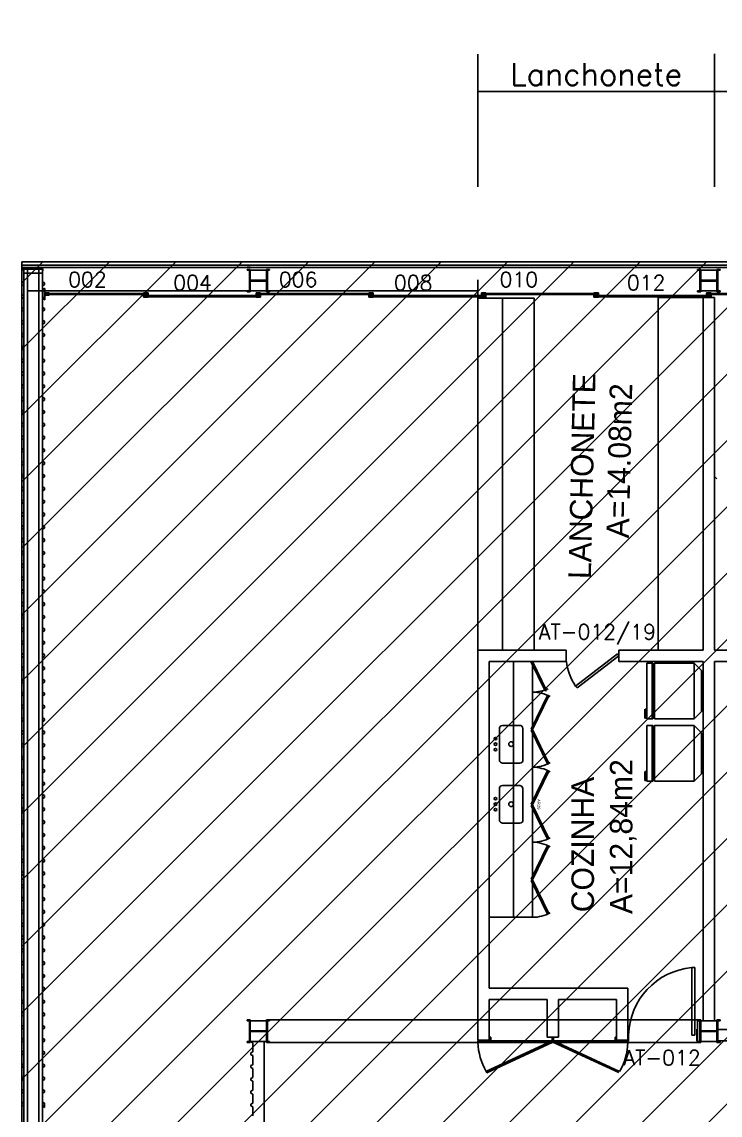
# Model space of a CAD drawing. Extents: x 966 to 1086, y 39 to 70.
# Drawn here: x 965.64 to 974.94, y 55.64 to 70.21 of the extents above; entities that cross this region are included whole.
import ezdxf
from ezdxf.enums import TextEntityAlignment as Align

# ---------------------------------------------------------------- set-up
doc = ezdxf.new("R2010")
doc.units = 0
doc.header["$LTSCALE"] = 0.5
doc.header["$MEASUREMENT"] = 0
doc.header["$PDMODE"] = 34
doc.header["$PDSIZE"] = 0.1
doc.layers.get('0').update_dxf_attribs({"color": 3, "linetype": 'CONTINUOUS'})
doc.layers.get('DEFPOINTS').update_dxf_attribs({"linetype": 'CONTINUOUS'})
for name, color, linetype in [('3', 2, 'CONTINUOUS'), ('DIVISORIA', 1, 'CONTINUOUS'), ('ENDEREÇO', 2, 'CONTINUOUS'), ('MATRIZ', 2, 'CONTINUOUS'), ('MATRIZ-1', 1, 'CONTINUOUS'), ('NMOD', 2, 'CONTINUOUS'), ('TEXTO-CENTRO-CUSTO', 2, 'CONTINUOUS')]:
    doc.layers.add(name, color=color, linetype=linetype)
doc.styles.add('FONT', font='FONTE.shx', dxfattribs={"height": 0.1})
doc.styles.add('FONTE', font='FONTE.shx', dxfattribs={"height": 0.4})
doc.styles.add('ROMANS', font='simplex.shx', dxfattribs={"height": 0.3})
doc.styles.add('UNB-100', font='simplex.shx', dxfattribs={"height": 0.2})
doc.dimstyles.new('1', dxfattribs={"dimtxt": 0.3, "dimasz": 0.18, "dimexe": 0.5, "dimexo": 1, "dimgap": 0.08, "dimtad": 1, "dimdec": 4, "dimzin": 12, "dimdsep": 46, "dimtxsty": 'ROMANS', "dimblk1": 'NONE', "dimblk2": 'NONE', "dimsah": 1, "dimcen": 0, "dimclrd": 2, "dimclre": 2, "dimclrt": 2, "dimadec": 0, "dimazin": 0, "dimtfac": 1, "dimtdec": 4, "dimtofl": 0, "dimtmove": 2, "dimatfit": 3, "dimldrblk": 'NONE', "dimfxl": 0, "dimtolj": 1, "dimtzin": 4, "dimarcsym": 0})

# ---------------------------------------------------------------- blocks, each defined once
blk = doc.blocks.new('*D12')
at = {"layer": 'DEFPOINTS', "color": 0, "linetype": 'Continuous'}
for p in [(974.865, 69.283), (974.865, 67.013), (1022.874, 67.013)]:
    blk.add_point(p, dxfattribs=at)
at = {"layer": 'TEXTO-CENTRO-CUSTO', "color": 2, "linetype": 'Continuous', "lineweight": -2}
for p, q in [((974.865, 68.013), (974.865, 69.783)), ((1022.874, 68.013), (1022.874, 69.783)), ((1022.874, 69.283), (974.865, 69.283))]:
    blk.add_line(p, q, dxfattribs=at)
at = {"layer": 'TEXTO-CENTRO-CUSTO', "color": 2, "linetype": 'Continuous', "insert": (998.87, 69.513), "char_height": 0.3, "attachment_point": 5, "style": 'ROMANS'}
blk.add_mtext('\\A1;Salas de Aula', dxfattribs=at)
blk = doc.blocks.new('_NONE')
at = {"color": 0, "linetype": 'ByBlock'}
blk.add_circle((0, 0), 0.25, dxfattribs=at)
blk = doc.blocks.new('*D14')
at = {"color": 2, "linetype": 'ByBlock'}
for p, q in [((721.641, 160.257), (721.641, 162.027)), ((724.79, 160.257), (724.79, 162.027)), ((724.79, 161.527), (721.641, 161.527))]:
    blk.add_line(p, q, dxfattribs=at)
at = {"layer": 'DEFPOINTS', "color": 0, "linetype": 'ByBlock'}
for p in [(721.641, 161.527), (721.641, 159.257), (724.79, 159.257)]:
    blk.add_point(p, dxfattribs=at)
at = {"color": 2, "linetype": 'ByBlock', "insert": (723.216, 161.757), "char_height": 0.3, "attachment_point": 5, "style": 'ROMANS'}
blk.add_mtext('\\A1;Lanchonete', dxfattribs=at)

msp = doc.modelspace()

# ---------------------------------------------------------------- hatches: boundary and pattern name
at = {"layer": 'DIVISORIA'}
h = msp.add_hatch(dxfattribs=at)
h.set_pattern_fill('ANSI31', color=256, scale=5, style=0)
h.paths.add_polyline_path([(965.64165, 67.0132), (965.64165, 42.5132), (1085.94106, 42.5132), (1085.94106, 67.0132)])

# ---------------------------------------------------------------- linework, layer by layer
msp.add_line((971.71665, 66.52948), (971.71665, 66.77234))
msp.add_lwpolyline([(965.64165, 67.0132), (1085.94106, 67.0132), (1085.94106, 42.5132), (965.64165, 42.5132)], close=True)
at = {"layer": 'MATRIZ'}
for p, q in [((971.71665, 61.84058), (971.71665, 66.52948)), ((971.71665, 66.52948), (972.04165, 66.52948)), ((972.04165, 66.52948), (972.04165, 61.84058)), ((972.04165, 66.52948), (972.46665, 66.52948)), ((972.46665, 61.84058), (972.46665, 66.52948)), ((974.11665, 61.84058), (974.11665, 66.53879)), ((974.71665, 66.53879), (974.11665, 66.53879)), ((974.71665, 61.84058), (974.71665, 66.53879)), ((974.71665, 66.53879), (974.86665, 66.53879)), ((974.86665, 66.53879), (974.86665, 61.84058)), ((974.89638, 64.12349), (974.87485, 64.14437)), ((971.71665, 56.64331), (971.71665, 61.84058)), ((972.89165, 61.84058), (971.71665, 61.84058)), ((972.89165, 61.84058), (972.89165, 61.69058)), ((973.57337, 61.78936), (973.0175, 61.36203)), ((973.59165, 61.76558), (973.03578, 61.33825)), ((973.59165, 61.76558), (973.57337, 61.78936)), ((973.59165, 61.84058), (973.59165, 61.69058)), ((974.71665, 61.84058), (973.59165, 61.84058)), ((976.21665, 61.84058), (974.86665, 61.84058)), ((971.86665, 61.69058), (971.86665, 57.3352)), ((972.89165, 61.69058), (971.86665, 61.69058)), ((972.19165, 58.28058), (972.19165, 61.69058)), ((972.44165, 61.69058), (972.4237, 61.68177)), ((972.4237, 61.68177), (972.61312, 61.2959)), ((972.44165, 58.28058), (972.44165, 61.69058)), ((972.44165, 61.69058), (972.63125, 61.30436)), ((974.71665, 61.69058), (973.59165, 61.69058)), ((973.96731, 60.92408), (973.96731, 61.66558)), ((973.96731, 61.66558), (974.04731, 61.66558)), ((974.03731, 60.92408), (974.03731, 61.66558)), ((974.04731, 60.92408), (974.04731, 61.66558)), ((974.06731, 60.92408), (974.06731, 61.66558)), ((974.06731, 61.66558), (974.59454, 61.66558)), ((974.59454, 60.92408), (974.59454, 61.66558)), ((974.59454, 61.66558), (974.69165, 61.56847)), ((974.71665, 56.9012), (974.71665, 61.69058)), ((974.86665, 61.69058), (974.86665, 56.9012)), ((976.21665, 61.69058), (974.86665, 61.69058)), ((974.69165, 61.0212), (974.69165, 61.56847)), ((973.0175, 61.36203), (973.03578, 61.33825)), ((972.4237, 60.78939), (972.64386, 61.23787)), ((972.44165, 60.78058), (972.66199, 61.22941)), ((972.63125, 61.30436), (972.61312, 61.2959)), ((972.66199, 61.22941), (972.64386, 61.23787)), ((973.9408, 60.93203), (973.9408, 61.05147)), ((973.94345, 61.05147), (973.95937, 61.05147)), ((973.95937, 61.05147), (973.95937, 60.93203)), ((973.95937, 60.93203), (973.9408, 60.93203)), ((973.96731, 60.92408), (974.04731, 60.92408)), ((974.06731, 60.92408), (974.59454, 60.92408)), ((974.59454, 60.92408), (974.69165, 61.0212)), ((972.00156, 60.79507), (972.00184, 60.58623)), ((972.273, 60.83721), (972.04327, 60.8369)), ((972.31511, 60.58666), (972.31482, 60.7955)), ((972.44165, 60.78058), (972.4237, 60.78939)), ((972.44165, 60.78058), (972.4237, 60.77177)), ((972.4237, 60.77177), (972.64386, 60.32329)), ((972.44165, 60.78058), (972.66199, 60.33175)), ((973.96731, 60.83583), (974.04731, 60.83583)), ((973.96731, 60.09433), (973.96731, 60.83583)), ((974.03731, 60.09433), (974.03731, 60.83583)), ((974.04731, 60.09433), (974.04731, 60.83583)), ((974.06731, 60.09433), (974.06731, 60.83583)), ((974.06731, 60.83583), (974.59454, 60.83583)), ((974.59454, 60.83583), (974.69165, 60.73871)), ((974.59454, 60.09433), (974.59454, 60.83583)), ((974.69165, 60.19144), (974.69165, 60.73871)), ((972.00184, 60.58623), (972.00212, 60.37739)), ((972.31539, 60.37781), (972.31511, 60.58666)), ((972.04395, 60.33568), (972.27368, 60.33599)), ((972.66199, 60.33175), (972.64386, 60.32329)), ((972.4237, 59.78939), (972.64386, 60.23787)), ((972.44165, 59.78058), (972.66199, 60.22941)), ((972.66199, 60.22941), (972.64386, 60.23787)), ((973.9408, 60.10228), (973.9408, 60.22172)), ((973.94345, 60.22172), (973.95937, 60.22172)), ((973.95937, 60.22172), (973.95937, 60.10228)), ((974.59454, 60.09433), (974.69165, 60.19144)), ((972.273, 60.03721), (972.04327, 60.0369)), ((973.95937, 60.10228), (973.9408, 60.10228)), ((973.96731, 60.09433), (974.04731, 60.09433)), ((974.06731, 60.09433), (974.59454, 60.09433)), ((972.00156, 59.99507), (972.00184, 59.78623)), ((972.31511, 59.78666), (972.31482, 59.9955)), ((972.00184, 59.78623), (972.00212, 59.57739)), ((972.31539, 59.57781), (972.31511, 59.78666)), ((972.44165, 59.78058), (972.4237, 59.78939)), ((972.44165, 59.78058), (972.4237, 59.77177)), ((972.4237, 59.77177), (972.64386, 59.32329)), ((972.44165, 59.78058), (972.66199, 59.33175)), ((972.04395, 59.53568), (972.27368, 59.53599)), ((972.66199, 59.33175), (972.64386, 59.32329)), ((972.4237, 58.78939), (972.64386, 59.23787)), ((972.44165, 58.78058), (972.66199, 59.22941)), ((972.66199, 59.22941), (972.64386, 59.23787)), ((972.44165, 58.78058), (972.4237, 58.78939)), ((972.44165, 58.78058), (972.4237, 58.77177)), ((972.4237, 58.77177), (972.64386, 58.32329)), ((972.44165, 58.78058), (972.66199, 58.33175)), ((972.44165, 58.28058), (971.86665, 58.28058)), ((972.66199, 58.33175), (972.64386, 58.32329)), ((974.56282, 57.60977), (974.60282, 57.60977)), ((974.56282, 56.70977), (974.56282, 57.60977)), ((974.60282, 57.60977), (974.60282, 56.70977)), ((971.86665, 57.3352), (973.71175, 57.3352)), ((973.71175, 56.64331), (973.71175, 57.3352)), ((971.86665, 57.1852), (972.6392, 57.1852)), ((971.86665, 56.64331), (971.86665, 57.18513)), ((972.6392, 57.1852), (972.6392, 56.68316)), ((972.7892, 57.1852), (973.56175, 57.1852)), ((972.7892, 57.1852), (972.7892, 56.68316)), ((973.56175, 56.64331), (973.56175, 57.1852)), ((974.64165, 56.6132), (974.64165, 56.9132)), ((974.64165, 56.9012), (974.64165, 56.9132)), ((974.64165, 56.9132), (974.68365, 56.9132)), ((974.64165, 56.9012), (974.67165, 56.9012)), ((974.67165, 56.9012), (974.67165, 56.6252)), ((974.68365, 56.9132), (974.68365, 56.6132)), ((974.68365, 56.9012), (974.89965, 56.9012)), ((974.89965, 56.9132), (974.89965, 56.6132)), ((974.89965, 56.9132), (974.94165, 56.9132)), ((974.91165, 56.9012), (974.91165, 56.6252)), ((974.91165, 56.9012), (974.94165, 56.9012)), ((974.94165, 56.9012), (974.94165, 56.9132)), ((971.86665, 56.6332), (971.86665, 56.6832)), ((971.86665, 56.68313), (971.88665, 56.68313)), ((971.88665, 56.68313), (971.88665, 56.63313)), ((972.6392, 56.68316), (972.7892, 56.68316)), ((972.7042, 56.63323), (972.7042, 56.68323)), ((972.7042, 56.68316), (972.7242, 56.68316)), ((972.7242, 56.68316), (972.7242, 56.63316)), ((973.54175, 56.63326), (973.54175, 56.68326)), ((973.54175, 56.6832), (973.56175, 56.6832)), ((973.56175, 56.6832), (973.56175, 56.6332)), ((973.71675, 56.7902), (973.72175, 56.7902)), ((973.71675, 56.7902), (973.71675, 56.6302)), ((973.72175, 56.7902), (973.72175, 56.6302)), ((974.60282, 56.70977), (974.56282, 56.70977)), ((974.63165, 56.7902), (974.63665, 56.7902)), ((974.63165, 56.7902), (974.63165, 56.6302)), ((974.63665, 56.7902), (974.63665, 56.6302)), ((974.68365, 56.7692), (974.89965, 56.7692)), ((974.68365, 56.7572), (974.89965, 56.7572)), ((979.71175, 56.7852), (974.91165, 56.7852)), ((971.86665, 56.64331), (971.71665, 56.64331)), ((971.71665, 56.6332), (972.70556, 56.6332)), ((971.71665, 56.6332), (971.71665, 56.6132)), ((971.71665, 56.6132), (972.7112, 56.6132)), ((972.7042, 56.63316), (971.82263, 56.22633)), ((971.8331, 56.20928), (972.7142, 56.61584)), ((971.86665, 56.63313), (971.88665, 56.63313)), ((972.7042, 56.63316), (972.7242, 56.63316)), ((972.7042, 56.63316), (972.7142, 56.61584)), ((972.7112, 56.6332), (972.7112, 56.6132)), ((973.71175, 56.6332), (972.71156, 56.6332)), ((972.7242, 56.63316), (972.7142, 56.61584)), ((973.59153, 56.21102), (972.7142, 56.61584)), ((972.7172, 56.6332), (972.7172, 56.6132)), ((972.7172, 56.6132), (973.71175, 56.6132)), ((972.7242, 56.63316), (973.60199, 56.22807)), ((973.54175, 56.6332), (973.56175, 56.6332)), ((973.56175, 56.64331), (973.71175, 56.64331)), ((973.71175, 56.6332), (973.71175, 56.6132)), ((973.71675, 56.6302), (973.72175, 56.6302)), ((974.63165, 56.6302), (974.63665, 56.6302)), ((974.64165, 56.6132), (974.64165, 56.6252)), ((974.67165, 56.6252), (974.64165, 56.6252)), ((974.64165, 56.6132), (974.64165, 56.6252)), ((974.68365, 56.6132), (974.64165, 56.6132)), ((974.68365, 56.6252), (974.89965, 56.6252)), ((974.94165, 56.6132), (974.89965, 56.6132)), ((979.71175, 56.6352), (974.91165, 56.6352)), ((974.94165, 56.6252), (974.91165, 56.6252)), ((974.94165, 56.6132), (974.94165, 56.6252)), ((971.82586, 56.2265), (971.83586, 56.20918))]:
    msp.add_line(p, q, dxfattribs=at)
for centre, radius in [((971.94953, 60.66083), 0.01651), ((971.94963, 60.58774), 0.01651), ((972.15847, 60.58759), 0.03133), ((971.94973, 60.51464), 0.01651), ((971.94953, 59.86083), 0.01651), ((971.94963, 59.78774), 0.01651), ((971.94973, 59.71464), 0.01651), ((972.15847, 59.78759), 0.03133)]:
    msp.add_circle(centre, radius, dxfattribs=at)
for centre, radius, start, end in [((973.59165, 61.76558), 0.70178, 186.134949, 215.101561), ((972.44165, 61.78058), 0.5, 270, 294.651111), ((972.44165, 60.78058), 0.5, 61.560814, 90), ((972.04333, 60.79513), 0.04177, 90.077811, 180.077811), ((972.27305, 60.79544), 0.04177, 0.077811, 90.077811), ((972.04389, 60.37744), 0.04177, 180.077811, 270.077811), ((972.27362, 60.37776), 0.04177, 270.077811, 0.077811), ((972.44165, 60.78058), 0.5, 270, 298.439186), ((972.44165, 59.78058), 0.5, 61.560814, 90), ((972.04333, 59.99513), 0.04177, 90.077811, 180.077811), ((972.27305, 59.99544), 0.04177, 0.077811, 90.077811), ((972.04389, 59.57744), 0.04177, 180.077811, 270.077811), ((972.27362, 59.57776), 0.04177, 270.077811, 0.077811), ((972.44165, 59.78058), 0.5, 270, 298.439186), ((972.44165, 58.78058), 0.5, 61.560814, 90), ((972.44165, 58.78058), 0.5, 270, 298.439186), ((972.52865, 56.6332), 0.81225, 181.410941, 210.057733), ((972.89975, 56.6332), 0.81225, 329.942267, 358.589059)]:
    msp.add_arc(centre, radius, start, end, dxfattribs=at)
at = {"layer": 'MATRIZ', "color": 1}
msp.add_arc((974.64771, 56.68743), 0.92624, 95.258505, 178.591344, dxfattribs=at)
at = {"layer": 'MATRIZ-1'}
for p, q in [((965.64165, 42.5132), (965.64165, 67.0132)), ((1085.94106, 67.0132), (965.64165, 67.0132)), ((1048.28606, 66.96804), (965.64165, 66.96804)), ((965.64165, 66.96804), (965.64165, 66.93592)), ((1048.28606, 66.93804), (965.64165, 66.93804)), ((965.70965, 66.93592), (965.64165, 66.93592)), ((965.65512, 66.89396), (965.65512, 66.91996)), ((965.70965, 66.91996), (965.65512, 66.91996)), ((965.66665, 66.86396), (965.66665, 66.91396)), ((965.91665, 66.91396), (965.66665, 66.91396)), ((965.66665, 66.74674), (965.66665, 66.86754)), ((965.71665, 66.86396), (965.66665, 66.86396)), ((965.70965, 66.91996), (965.70965, 66.93592)), ((965.71632, 51.54477), (965.71632, 66.86396)), ((965.71665, 66.86396), (965.71665, 66.91396)), ((965.86665, 66.86396), (965.71665, 66.86396)), ((965.87265, 66.93714), (965.84865, 66.93714)), ((965.87365, 66.93714), (965.84865, 66.93714)), ((965.86632, 51.54477), (965.86632, 66.86396)), ((965.86665, 66.86396), (965.86665, 66.91396)), ((965.86665, 66.86396), (965.91665, 66.86396)), ((965.87365, 66.91996), (965.87365, 66.93714)), ((965.87365, 66.91996), (965.92259, 66.91996)), ((965.91665, 66.91796), (965.91665, 66.91796)), ((965.91665, 66.91796), (965.91665, 66.91796)), ((965.91665, 66.86396), (965.91665, 66.91396)), ((965.91665, 51.49477), (965.91665, 66.86396)), ((965.91665, 66.6352), (965.91665, 66.86396)), ((965.91665, 66.74674), (965.91665, 66.86396)), ((965.92259, 66.89396), (965.92259, 66.91996)), ((968.64165, 66.9632), (968.68365, 66.9632)), ((968.64165, 66.9132), (968.68365, 66.9132)), ((968.64165, 66.9012), (968.64165, 66.9132)), ((968.64165, 66.9012), (968.67165, 66.9012)), ((968.67165, 66.9012), (968.67165, 66.6252)), ((968.68365, 66.9132), (968.68365, 66.6132)), ((968.68365, 66.9012), (968.89965, 66.9012)), ((968.89965, 66.9132), (968.94165, 66.9132)), ((968.89965, 66.9132), (968.89965, 66.6132)), ((968.91165, 66.9012), (968.94165, 66.9012)), ((968.91165, 66.9012), (968.91165, 66.6252)), ((968.94165, 66.9012), (968.94165, 66.9132)), ((974.64165, 66.9012), (974.64165, 66.9132)), ((974.64165, 66.9132), (974.68365, 66.9132)), ((974.64165, 66.9012), (974.67165, 66.9012)), ((974.67165, 66.9012), (974.67165, 66.6252)), ((974.68365, 66.9132), (974.68365, 66.6132)), ((974.68365, 66.9012), (974.89965, 66.9012)), ((974.89965, 66.9132), (974.89965, 66.6132)), ((974.89965, 66.9132), (974.94165, 66.9132)), ((974.91165, 66.9012), (974.91165, 66.6252)), ((974.91165, 66.9012), (974.94165, 66.9012)), ((974.94165, 66.9012), (974.94165, 66.9132)), ((965.66665, 66.74674), (965.64165, 66.73424)), ((965.64165, 66.73424), (965.64165, 66.70924)), ((965.66665, 51.49477), (965.66665, 66.81854)), ((965.91665, 66.74674), (965.94165, 66.73424)), ((965.94165, 66.73424), (965.94165, 66.70924)), ((968.68365, 66.7692), (968.89965, 66.7692)), ((968.68365, 66.7572), (968.89965, 66.7572)), ((974.68365, 66.7692), (974.89965, 66.7692)), ((974.68365, 66.7572), (974.89965, 66.7572)), ((965.64165, 66.70924), (965.66665, 66.69674)), ((965.66665, 66.57628), (965.64165, 66.56378)), ((965.66665, 66.69674), (965.66665, 66.57628)), ((965.94165, 66.70924), (965.91665, 66.69674)), ((965.91665, 66.69674), (965.91665, 66.57628)), ((965.91665, 66.65442), (965.94165, 66.65442)), ((965.91665, 66.65442), (965.91665, 66.62942)), ((965.91665, 66.62942), (965.94165, 66.62942)), ((965.94665, 66.65942), (965.94165, 66.65942)), ((965.94165, 66.50942), (965.94165, 66.65942)), ((965.94165, 66.62942), (965.94165, 66.65442)), ((965.94665, 66.50942), (965.94665, 66.65942)), ((965.94665, 66.59942), (966.00665, 66.59942)), ((965.94665, 66.56942), (965.94665, 66.59942)), ((966.00665, 66.56942), (965.94665, 66.56942)), ((965.95365, 66.59386), (965.95365, 66.57786)), ((967.31465, 66.59386), (965.95365, 66.59386)), ((967.30165, 66.57786), (965.95365, 66.57786)), ((967.31465, 66.57786), (965.95365, 66.57786)), ((967.32165, 66.60086), (967.26165, 66.60086)), ((967.26165, 66.57086), (967.32165, 66.57086)), ((967.26165, 66.54086), (967.26165, 66.57086)), ((967.31465, 66.57786), (967.31465, 66.59386)), ((967.32165, 66.57086), (967.32165, 66.60086)), ((968.64165, 66.6132), (968.64165, 66.6252)), ((968.67165, 66.6252), (968.64165, 66.6252)), ((968.68365, 66.6132), (968.64165, 66.6132)), ((968.68365, 66.6252), (968.89965, 66.6252)), ((968.76165, 66.60086), (968.82165, 66.60086)), ((968.76165, 66.57086), (968.76165, 66.60086)), ((968.82165, 66.57086), (968.76165, 66.57086)), ((968.76865, 66.57786), (968.76865, 66.59386)), ((970.31465, 66.59386), (968.76865, 66.59386)), ((970.31465, 66.57786), (968.76865, 66.57786)), ((968.82165, 66.54086), (968.82165, 66.57086)), ((968.94165, 66.6132), (968.89965, 66.6132)), ((968.94165, 66.6252), (968.91165, 66.6252)), ((968.94165, 66.6132), (968.94165, 66.6252)), ((970.32165, 66.60086), (970.26165, 66.60086)), ((970.26165, 66.57086), (970.32165, 66.57086)), ((970.26165, 66.54086), (970.26165, 66.57086)), ((970.31465, 66.57786), (970.31465, 66.59386)), ((970.32165, 66.57086), (970.32165, 66.60086)), ((971.76165, 66.60086), (971.82165, 66.60086)), ((971.76165, 66.57086), (971.76165, 66.60086)), ((971.82165, 66.57086), (971.76165, 66.57086)), ((973.31465, 66.59386), (971.76865, 66.59386)), ((971.76865, 66.57786), (971.76865, 66.59386)), ((973.31465, 66.57786), (971.76865, 66.57786)), ((971.82165, 66.54086), (971.82165, 66.57086)), ((973.32165, 66.60086), (973.26165, 66.60086)), ((973.26165, 66.57086), (973.32165, 66.57086)), ((973.26165, 66.54086), (973.26165, 66.57086)), ((973.31465, 66.57786), (973.31465, 66.59386)), ((973.32165, 66.57086), (973.32165, 66.60086)), ((974.67165, 66.6252), (974.64165, 66.6252)), ((974.64165, 66.6132), (974.64165, 66.6252)), ((974.68365, 66.6132), (974.64165, 66.6132)), ((974.68365, 66.6252), (974.89965, 66.6252)), ((974.76165, 66.60086), (974.82165, 66.60086)), ((974.76165, 66.57086), (974.76165, 66.60086)), ((974.82165, 66.57086), (974.76165, 66.57086)), ((974.76865, 66.57786), (974.76865, 66.59386)), ((976.31465, 66.59386), (974.76865, 66.59386)), ((976.31465, 66.57786), (974.76865, 66.57786)), ((974.82165, 66.54086), (974.82165, 66.57086)), ((974.94165, 66.6132), (974.89965, 66.6132)), ((974.94165, 66.6252), (974.91165, 66.6252)), ((974.94165, 66.6132), (974.94165, 66.6252)), ((965.64165, 66.56378), (965.64165, 66.53878)), ((965.64165, 66.53878), (965.66665, 66.52628)), ((965.66665, 66.52628), (965.66665, 66.40514)), ((965.91665, 66.53935), (965.94165, 66.53935)), ((965.91665, 66.53935), (965.91665, 66.51435)), ((965.91665, 66.51435), (965.94165, 66.51435)), ((965.91665, 66.51435), (965.91665, 66.40514)), ((965.91665, 66.4852), (965.91665, 66.40514)), ((965.94165, 66.51435), (965.94165, 66.53935)), ((965.94665, 66.50942), (965.94165, 66.50942)), ((967.32165, 66.54086), (967.26165, 66.54086)), ((968.81465, 66.56386), (967.26865, 66.56386)), ((967.26865, 66.56386), (967.26865, 66.54786)), ((968.81465, 66.54786), (967.26865, 66.54786)), ((968.76165, 66.54086), (968.82165, 66.54086)), ((968.81465, 66.56386), (968.81465, 66.54786)), ((970.32165, 66.54086), (970.26165, 66.54086)), ((970.26865, 66.56386), (970.26865, 66.54786)), ((971.81465, 66.56386), (970.26865, 66.56386)), ((971.81465, 66.54786), (970.26865, 66.54786)), ((971.76165, 66.54086), (971.82165, 66.54086)), ((971.81465, 66.56386), (971.81465, 66.54786)), ((973.32165, 66.54086), (973.26165, 66.54086)), ((973.26865, 66.56386), (973.26865, 66.54786)), ((974.81465, 66.56386), (973.26865, 66.56386)), ((974.81465, 66.54786), (973.26865, 66.54786)), ((974.76165, 66.54086), (974.82165, 66.54086)), ((974.81465, 66.56386), (974.81465, 66.54786)), ((965.66665, 66.40514), (965.64165, 66.39264)), ((965.64165, 66.39264), (965.64165, 66.36764)), ((965.64165, 66.36764), (965.66665, 66.35514)), ((965.66665, 66.35514), (965.66665, 66.23434)), ((965.91665, 66.40514), (965.94165, 66.39264)), ((965.94165, 66.36764), (965.91665, 66.35514)), ((965.91665, 66.35514), (965.91665, 66.23434)), ((965.94165, 66.39264), (965.94165, 66.36764)), ((965.66665, 66.23434), (965.64165, 66.22184)), ((965.64165, 66.22184), (965.64165, 66.19684)), ((965.64165, 66.19684), (965.66665, 66.18434)), ((965.66665, 66.18434), (965.66665, 66.06354)), ((965.91665, 66.23434), (965.94165, 66.22184)), ((965.94165, 66.19684), (965.91665, 66.18434)), ((965.91665, 66.18434), (965.91665, 66.06354)), ((965.94165, 66.22184), (965.94165, 66.19684)), ((965.66665, 66.06354), (965.64165, 66.05104)), ((965.64165, 66.05104), (965.64165, 66.02604)), ((965.64165, 66.02604), (965.66665, 66.01354)), ((965.66665, 66.01354), (965.66665, 65.89274)), ((965.91665, 66.06354), (965.94165, 66.05104)), ((965.94165, 66.02604), (965.91665, 66.01354)), ((965.91665, 66.01354), (965.91665, 65.89274)), ((965.94165, 66.05104), (965.94165, 66.02604)), ((965.64165, 65.88024), (965.66665, 65.89274)), ((965.64165, 65.85524), (965.64165, 65.88024)), ((965.64165, 65.85524), (965.66665, 65.84274)), ((965.66665, 65.72194), (965.66665, 65.84274)), ((965.94165, 65.88024), (965.91665, 65.89274)), ((965.94165, 65.85524), (965.91665, 65.84274)), ((965.91665, 65.72194), (965.91665, 65.84274)), ((965.94165, 65.85524), (965.94165, 65.88024)), ((965.66665, 65.72194), (965.64165, 65.70944)), ((965.64165, 65.70944), (965.64165, 65.68444)), ((965.91665, 65.72194), (965.94165, 65.70944)), ((965.94165, 65.70944), (965.94165, 65.68444)), ((965.64165, 65.68444), (965.66665, 65.67194)), ((965.66665, 65.55148), (965.64165, 65.53898)), ((965.66665, 65.67194), (965.66665, 65.55148)), ((965.94165, 65.68444), (965.91665, 65.67194)), ((965.91665, 65.67194), (965.91665, 65.55148)), ((965.91665, 65.55148), (965.94165, 65.53898)), ((965.64165, 65.53898), (965.64165, 65.51398)), ((965.64165, 65.51398), (965.66665, 65.50148)), ((965.66665, 65.50148), (965.66665, 65.38034)), ((965.94165, 65.51398), (965.91665, 65.50148)), ((965.91665, 65.50148), (965.91665, 65.38034)), ((965.94165, 65.53898), (965.94165, 65.51398)), ((965.66665, 65.38034), (965.64165, 65.36784)), ((965.64165, 65.36784), (965.64165, 65.34284)), ((965.64165, 65.34284), (965.66665, 65.33034)), ((965.66665, 65.33034), (965.66665, 65.20954)), ((965.91665, 65.38034), (965.94165, 65.36784)), ((965.94165, 65.34284), (965.91665, 65.33034)), ((965.91665, 65.33034), (965.91665, 65.20954)), ((965.94165, 65.36784), (965.94165, 65.34284)), ((965.66665, 65.20954), (965.64165, 65.19704)), ((965.64165, 65.19704), (965.64165, 65.17204)), ((965.64165, 65.17204), (965.66665, 65.15954)), ((965.66665, 65.15954), (965.66665, 65.03874)), ((965.91665, 65.20954), (965.94165, 65.19704)), ((965.94165, 65.17204), (965.91665, 65.15954)), ((965.91665, 65.15954), (965.91665, 65.03874)), ((965.94165, 65.19704), (965.94165, 65.17204)), ((965.66665, 65.03874), (965.64165, 65.02624)), ((965.64165, 65.02624), (965.64165, 65.00124)), ((965.64165, 65.00124), (965.66665, 64.98874)), ((965.66665, 64.98874), (965.66665, 64.86794)), ((965.91665, 65.03874), (965.94165, 65.02624)), ((965.94165, 65.00124), (965.91665, 64.98874)), ((965.91665, 64.98874), (965.91665, 64.86794)), ((965.94165, 65.02624), (965.94165, 65.00124)), ((965.64165, 64.85544), (965.66665, 64.86794)), ((965.64165, 64.83044), (965.64165, 64.85544)), ((965.64165, 64.83044), (965.66665, 64.81794)), ((965.94165, 64.85544), (965.91665, 64.86794)), ((965.94165, 64.83044), (965.91665, 64.81794)), ((965.94165, 64.83044), (965.94165, 64.85544)), ((965.66665, 64.69714), (965.64165, 64.68464)), ((965.64165, 64.68464), (965.64165, 64.65964)), ((965.66665, 64.69714), (965.66665, 64.81794)), ((965.91665, 64.69714), (965.91665, 64.81794)), ((965.91665, 64.69714), (965.94165, 64.68464)), ((965.94165, 64.68464), (965.94165, 64.65964)), ((965.64165, 64.65964), (965.66665, 64.64714)), ((965.66665, 64.64714), (965.66665, 64.52668)), ((965.94165, 64.65964), (965.91665, 64.64714)), ((965.91665, 64.64714), (965.91665, 64.52668)), ((965.66665, 64.52668), (965.64165, 64.51418)), ((965.64165, 64.51418), (965.64165, 64.48918)), ((965.64165, 64.48918), (965.66665, 64.47668)), ((965.66665, 64.47668), (965.66665, 64.35554)), ((965.91665, 64.52668), (965.94165, 64.51418)), ((965.94165, 64.48918), (965.91665, 64.47668)), ((965.91665, 64.47668), (965.91665, 64.35554)), ((965.94165, 64.51418), (965.94165, 64.48918)), ((965.66665, 64.35554), (965.64165, 64.34304)), ((965.64165, 64.34304), (965.64165, 64.31804)), ((965.64165, 64.31804), (965.66665, 64.30554)), ((965.66665, 64.30554), (965.66665, 64.18474)), ((965.91665, 64.35554), (965.94165, 64.34304)), ((965.94165, 64.31804), (965.91665, 64.30554)), ((965.91665, 64.30554), (965.91665, 64.18474)), ((965.94165, 64.34304), (965.94165, 64.31804)), ((965.66665, 64.18474), (965.64165, 64.17224)), ((965.64165, 64.17224), (965.64165, 64.14724)), ((965.64165, 64.14724), (965.66665, 64.13474)), ((965.66665, 64.13474), (965.66665, 64.01394)), ((965.91665, 64.18474), (965.94165, 64.17224)), ((965.94165, 64.14724), (965.91665, 64.13474)), ((965.91665, 64.13474), (965.91665, 64.01394)), ((965.94165, 64.17224), (965.94165, 64.14724)), ((965.66665, 64.01394), (965.64165, 64.00144)), ((965.64165, 64.00144), (965.64165, 63.97644)), ((965.64165, 63.97644), (965.66665, 63.96394)), ((965.66665, 63.96394), (965.66665, 63.84314)), ((965.91665, 64.01394), (965.94165, 64.00144)), ((965.94165, 63.97644), (965.91665, 63.96394)), ((965.91665, 63.96394), (965.91665, 63.84314)), ((965.94165, 64.00144), (965.94165, 63.97644)), ((965.64165, 63.83064), (965.66665, 63.84314)), ((965.64165, 63.80564), (965.64165, 63.83064)), ((965.64165, 63.80564), (965.66665, 63.79314)), ((965.94165, 63.83064), (965.91665, 63.84314)), ((965.94165, 63.80564), (965.91665, 63.79314)), ((965.94165, 63.80564), (965.94165, 63.83064)), ((965.66665, 63.67234), (965.64165, 63.65984)), ((965.64165, 63.65984), (965.64165, 63.63484)), ((965.66665, 63.67234), (965.66665, 63.79314)), ((965.91665, 63.67234), (965.91665, 63.79314)), ((965.91665, 63.67234), (965.94165, 63.65984)), ((965.94165, 63.65984), (965.94165, 63.63484)), ((965.64165, 63.63484), (965.66665, 63.62234)), ((965.66665, 63.62234), (965.66665, 63.50188)), ((965.94165, 63.63484), (965.91665, 63.62234)), ((965.91665, 63.62234), (965.91665, 63.50188)), ((965.66665, 63.50188), (965.64165, 63.48938)), ((965.64165, 63.48938), (965.64165, 63.46438)), ((965.64165, 63.46438), (965.66665, 63.45188)), ((965.66665, 63.45188), (965.66665, 63.33074)), ((965.91665, 63.50188), (965.94165, 63.48938)), ((965.94165, 63.46438), (965.91665, 63.45188)), ((965.91665, 63.45188), (965.91665, 63.33074)), ((965.94165, 63.48938), (965.94165, 63.46438)), ((965.66665, 63.33074), (965.64165, 63.31824)), ((965.64165, 63.31824), (965.64165, 63.29324)), ((965.64165, 63.29324), (965.66665, 63.28074)), ((965.66665, 63.28074), (965.66665, 63.15994)), ((965.91665, 63.33074), (965.94165, 63.31824)), ((965.94165, 63.29324), (965.91665, 63.28074)), ((965.91665, 63.28074), (965.91665, 63.15994)), ((965.94165, 63.31824), (965.94165, 63.29324)), ((965.66665, 63.15994), (965.64165, 63.14744)), ((965.64165, 63.14744), (965.64165, 63.12244)), ((965.64165, 63.12244), (965.66665, 63.10994)), ((965.66665, 63.10994), (965.66665, 62.98914)), ((965.91665, 63.15994), (965.94165, 63.14744)), ((965.94165, 63.12244), (965.91665, 63.10994)), ((965.91665, 63.10994), (965.91665, 62.98914)), ((965.94165, 63.14744), (965.94165, 63.12244)), ((965.66665, 62.98914), (965.64165, 62.97664)), ((965.64165, 62.97664), (965.64165, 62.95164)), ((965.64165, 62.95164), (965.66665, 62.93914)), ((965.66665, 62.93914), (965.66665, 62.81834)), ((965.91665, 62.98914), (965.94165, 62.97664)), ((965.94165, 62.95164), (965.91665, 62.93914)), ((965.91665, 62.93914), (965.91665, 62.81834)), ((965.94165, 62.97664), (965.94165, 62.95164)), ((965.64165, 62.80584), (965.66665, 62.81834)), ((965.64165, 62.78084), (965.64165, 62.80584)), ((965.64165, 62.78084), (965.66665, 62.76834)), ((965.94165, 62.80584), (965.91665, 62.81834)), ((965.94165, 62.78084), (965.91665, 62.76834)), ((965.94165, 62.78084), (965.94165, 62.80584)), ((965.66665, 62.64754), (965.64165, 62.63504)), ((965.64165, 62.63504), (965.64165, 62.61004)), ((965.66665, 62.64754), (965.66665, 62.76834)), ((965.91665, 62.64754), (965.91665, 62.76834)), ((965.91665, 62.64754), (965.94165, 62.63504)), ((965.94165, 62.63504), (965.94165, 62.61004)), ((965.64165, 62.61004), (965.66665, 62.59754)), ((965.66665, 62.59754), (965.66665, 62.47708)), ((965.94165, 62.61004), (965.91665, 62.59754)), ((965.91665, 62.59754), (965.91665, 62.47708)), ((965.66665, 62.47708), (965.64165, 62.46458)), ((965.64165, 62.46458), (965.64165, 62.43958)), ((965.64165, 62.43958), (965.66665, 62.42708)), ((965.66665, 62.42708), (965.66665, 62.30594)), ((965.91665, 62.47708), (965.94165, 62.46458)), ((965.94165, 62.43958), (965.91665, 62.42708)), ((965.91665, 62.42708), (965.91665, 62.30594)), ((965.94165, 62.46458), (965.94165, 62.43958)), ((965.66665, 62.30594), (965.64165, 62.29344)), ((965.64165, 62.29344), (965.64165, 62.26844)), ((965.64165, 62.26844), (965.66665, 62.25594)), ((965.66665, 62.25594), (965.66665, 62.13514)), ((965.91665, 62.30594), (965.94165, 62.29344)), ((965.94165, 62.26844), (965.91665, 62.25594)), ((965.91665, 62.25594), (965.91665, 62.13514)), ((965.94165, 62.29344), (965.94165, 62.26844)), ((965.66665, 62.13514), (965.64165, 62.12264)), ((965.64165, 62.12264), (965.64165, 62.09764)), ((965.64165, 62.09764), (965.66665, 62.08514)), ((965.66665, 62.08514), (965.66665, 61.96434)), ((965.91665, 62.13514), (965.94165, 62.12264)), ((965.94165, 62.09764), (965.91665, 62.08514)), ((965.91665, 62.08514), (965.91665, 61.96434)), ((965.94165, 62.12264), (965.94165, 62.09764)), ((965.66665, 61.96434), (965.64165, 61.95184)), ((965.64165, 61.95184), (965.64165, 61.92684)), ((965.64165, 61.92684), (965.66665, 61.91434)), ((965.66665, 61.91434), (965.66665, 61.79354)), ((965.91665, 61.96434), (965.94165, 61.95184)), ((965.94165, 61.92684), (965.91665, 61.91434)), ((965.91665, 61.91434), (965.91665, 61.79354)), ((965.94165, 61.95184), (965.94165, 61.92684)), ((965.64165, 61.78104), (965.66665, 61.79354)), ((965.64165, 61.75604), (965.64165, 61.78104)), ((965.94165, 61.78104), (965.91665, 61.79354)), ((965.94165, 61.75604), (965.94165, 61.78104)), ((965.64165, 61.75604), (965.66665, 61.74354)), ((965.66665, 61.62274), (965.64165, 61.61024)), ((965.66665, 61.62274), (965.66665, 61.74354)), ((965.94165, 61.75604), (965.91665, 61.74354)), ((965.91665, 61.62274), (965.91665, 61.74354)), ((965.91665, 61.62274), (965.94165, 61.61024)), ((965.64165, 61.61024), (965.64165, 61.58524)), ((965.64165, 61.58524), (965.66665, 61.57274)), ((965.66665, 61.57274), (965.66665, 61.45228)), ((965.94165, 61.58524), (965.91665, 61.57274)), ((965.91665, 61.57274), (965.91665, 61.45228)), ((965.94165, 61.61024), (965.94165, 61.58524)), ((965.66665, 61.45228), (965.64165, 61.43978)), ((965.64165, 61.43978), (965.64165, 61.41478)), ((965.64165, 61.41478), (965.66665, 61.40228)), ((965.66665, 61.40228), (965.66665, 61.28114)), ((965.91665, 61.45228), (965.94165, 61.43978)), ((965.94165, 61.41478), (965.91665, 61.40228)), ((965.91665, 61.40228), (965.91665, 61.28114)), ((965.94165, 61.43978), (965.94165, 61.41478)), ((965.66665, 61.28114), (965.64165, 61.26864)), ((965.64165, 61.26864), (965.64165, 61.24364)), ((965.64165, 61.24364), (965.66665, 61.23114)), ((965.66665, 61.23114), (965.66665, 61.11034)), ((965.91665, 61.28114), (965.94165, 61.26864)), ((965.94165, 61.24364), (965.91665, 61.23114)), ((965.91665, 61.23114), (965.91665, 61.11034)), ((965.94165, 61.26864), (965.94165, 61.24364)), ((965.66665, 61.11034), (965.64165, 61.09784)), ((965.64165, 61.09784), (965.64165, 61.07284)), ((965.64165, 61.07284), (965.66665, 61.06034)), ((965.66665, 61.06034), (965.66665, 60.93954)), ((965.91665, 61.11034), (965.94165, 61.09784)), ((965.94165, 61.07284), (965.91665, 61.06034)), ((965.91665, 61.06034), (965.91665, 60.93954)), ((965.94165, 61.09784), (965.94165, 61.07284)), ((965.66665, 60.93954), (965.64165, 60.92704)), ((965.64165, 60.92704), (965.64165, 60.90204)), ((965.64165, 60.90204), (965.66665, 60.88954)), ((965.66665, 60.88954), (965.66665, 60.76874)), ((965.91665, 60.93954), (965.94165, 60.92704)), ((965.94165, 60.90204), (965.91665, 60.88954)), ((965.91665, 60.88954), (965.91665, 60.76874)), ((965.94165, 60.92704), (965.94165, 60.90204)), ((965.64165, 60.75624), (965.66665, 60.76874)), ((965.64165, 60.73124), (965.64165, 60.75624)), ((965.94165, 60.75624), (965.91665, 60.76874)), ((965.94165, 60.73124), (965.94165, 60.75624)), ((965.64165, 60.73124), (965.66665, 60.71874)), ((965.66665, 60.59794), (965.64165, 60.58544)), ((965.66665, 60.59794), (965.66665, 60.71874)), ((965.94165, 60.73124), (965.91665, 60.71874)), ((965.91665, 60.59794), (965.91665, 60.71874)), ((965.91665, 60.59794), (965.94165, 60.58544)), ((965.64165, 60.58544), (965.64165, 60.56044)), ((965.64165, 60.56044), (965.66665, 60.54794)), ((965.66665, 60.54794), (965.66665, 60.42748)), ((965.94165, 60.56044), (965.91665, 60.54794)), ((965.91665, 60.54794), (965.91665, 60.42748)), ((965.94165, 60.58544), (965.94165, 60.56044)), ((965.66665, 60.42748), (965.64165, 60.41498)), ((965.64165, 60.41498), (965.64165, 60.38998)), ((965.64165, 60.38998), (965.66665, 60.37748)), ((965.66665, 60.37748), (965.66665, 60.25634)), ((965.91665, 60.42748), (965.94165, 60.41498)), ((965.94165, 60.38998), (965.91665, 60.37748)), ((965.91665, 60.37748), (965.91665, 60.25634)), ((965.94165, 60.41498), (965.94165, 60.38998)), ((965.66665, 60.25634), (965.64165, 60.24384)), ((965.64165, 60.24384), (965.64165, 60.21884)), ((965.64165, 60.21884), (965.66665, 60.20634)), ((965.66665, 60.20634), (965.66665, 60.08554)), ((965.91665, 60.25634), (965.94165, 60.24384)), ((965.94165, 60.21884), (965.91665, 60.20634)), ((965.91665, 60.20634), (965.91665, 60.08554)), ((965.94165, 60.24384), (965.94165, 60.21884)), ((965.66665, 60.08554), (965.64165, 60.07304)), ((965.64165, 60.07304), (965.64165, 60.04804)), ((965.64165, 60.04804), (965.66665, 60.03554)), ((965.66665, 60.03554), (965.66665, 59.91474)), ((965.91665, 60.08554), (965.94165, 60.07304)), ((965.94165, 60.04804), (965.91665, 60.03554)), ((965.91665, 60.03554), (965.91665, 59.91474)), ((965.94165, 60.07304), (965.94165, 60.04804)), ((965.66665, 59.91474), (965.64165, 59.90224)), ((965.64165, 59.90224), (965.64165, 59.87724)), ((965.64165, 59.87724), (965.66665, 59.86474)), ((965.91665, 59.91474), (965.94165, 59.90224)), ((965.94165, 59.87724), (965.91665, 59.86474)), ((965.94165, 59.90224), (965.94165, 59.87724)), ((965.64165, 59.73144), (965.66665, 59.74394)), ((965.64165, 59.70644), (965.64165, 59.73144)), ((965.66665, 59.86474), (965.66665, 59.74394)), ((965.91665, 59.86474), (965.91665, 59.74394)), ((965.94165, 59.73144), (965.91665, 59.74394)), ((965.94165, 59.70644), (965.94165, 59.73144)), ((965.64165, 59.70644), (965.66665, 59.69394)), ((965.66665, 59.57314), (965.66665, 59.69394)), ((965.94165, 59.70644), (965.91665, 59.69394)), ((965.91665, 59.57314), (965.91665, 59.69394)), ((965.66665, 59.57314), (965.64165, 59.56064)), ((965.64165, 59.56064), (965.64165, 59.53564)), ((965.64165, 59.53564), (965.66665, 59.52314)), ((965.66665, 59.52314), (965.66665, 59.40268)), ((965.91665, 59.57314), (965.94165, 59.56064)), ((965.94165, 59.53564), (965.91665, 59.52314)), ((965.91665, 59.52314), (965.91665, 59.40268)), ((965.94165, 59.56064), (965.94165, 59.53564)), ((965.66665, 59.40268), (965.64165, 59.39018)), ((965.64165, 59.39018), (965.64165, 59.36518)), ((965.64165, 59.36518), (965.66665, 59.35268)), ((965.66665, 59.35268), (965.66665, 59.23154)), ((965.91665, 59.40268), (965.94165, 59.39018)), ((965.94165, 59.36518), (965.91665, 59.35268)), ((965.91665, 59.35268), (965.91665, 59.23154)), ((965.94165, 59.39018), (965.94165, 59.36518)), ((965.66665, 59.23154), (965.64165, 59.21904)), ((965.64165, 59.21904), (965.64165, 59.19404)), ((965.64165, 59.19404), (965.66665, 59.18154)), ((965.66665, 59.18154), (965.66665, 59.06074)), ((965.91665, 59.23154), (965.94165, 59.21904)), ((965.94165, 59.19404), (965.91665, 59.18154)), ((965.91665, 59.18154), (965.91665, 59.06074)), ((965.94165, 59.21904), (965.94165, 59.19404)), ((965.66665, 59.06074), (965.64165, 59.04824)), ((965.64165, 59.04824), (965.64165, 59.02324)), ((965.64165, 59.02324), (965.66665, 59.01074)), ((965.66665, 59.01074), (965.66665, 58.88994)), ((965.91665, 59.06074), (965.94165, 59.04824)), ((965.94165, 59.02324), (965.91665, 59.01074)), ((965.91665, 59.01074), (965.91665, 58.88994)), ((965.94165, 59.04824), (965.94165, 59.02324)), ((965.66665, 58.88994), (965.64165, 58.87744)), ((965.64165, 58.87744), (965.64165, 58.85244)), ((965.64165, 58.85244), (965.66665, 58.83994)), ((965.91665, 58.88994), (965.94165, 58.87744)), ((965.94165, 58.85244), (965.91665, 58.83994)), ((965.94165, 58.87744), (965.94165, 58.85244)), ((965.64165, 58.70664), (965.66665, 58.71914)), ((965.64165, 58.68164), (965.64165, 58.70664)), ((965.66665, 58.83994), (965.66665, 58.71914)), ((965.91665, 58.83994), (965.91665, 58.71914)), ((965.94165, 58.70664), (965.91665, 58.71914)), ((965.94165, 58.68164), (965.94165, 58.70664)), ((965.64165, 58.68164), (965.66665, 58.66914)), ((965.66665, 58.54834), (965.66665, 58.66914)), ((965.94165, 58.68164), (965.91665, 58.66914)), ((965.91665, 58.54834), (965.91665, 58.66914)), ((965.66665, 58.54834), (965.64165, 58.53584)), ((965.64165, 58.53584), (965.64165, 58.51084)), ((965.64165, 58.51084), (965.66665, 58.49834)), ((965.66665, 58.49834), (965.66665, 58.37788)), ((965.91665, 58.54834), (965.94165, 58.53584)), ((965.94165, 58.51084), (965.91665, 58.49834)), ((965.91665, 58.49834), (965.91665, 58.37788)), ((965.94165, 58.53584), (965.94165, 58.51084)), ((965.66665, 58.37788), (965.64165, 58.36538)), ((965.64165, 58.36538), (965.64165, 58.34038)), ((965.64165, 58.34038), (965.66665, 58.32788)), ((965.66665, 58.32788), (965.66665, 58.20674)), ((965.91665, 58.37788), (965.94165, 58.36538)), ((965.94165, 58.34038), (965.91665, 58.32788)), ((965.91665, 58.32788), (965.91665, 58.20674)), ((965.94165, 58.36538), (965.94165, 58.34038)), ((965.66665, 58.20674), (965.64165, 58.19424)), ((965.64165, 58.19424), (965.64165, 58.16924)), ((965.64165, 58.16924), (965.66665, 58.15674)), ((965.66665, 58.15674), (965.66665, 58.03594)), ((965.91665, 58.20674), (965.94165, 58.19424)), ((965.94165, 58.16924), (965.91665, 58.15674)), ((965.91665, 58.15674), (965.91665, 58.03594)), ((965.94165, 58.19424), (965.94165, 58.16924)), ((965.66665, 58.03594), (965.64165, 58.02344)), ((965.64165, 58.02344), (965.64165, 57.99844)), ((965.64165, 57.99844), (965.66665, 57.98594)), ((965.66665, 57.98594), (965.66665, 57.86514)), ((965.91665, 58.03594), (965.94165, 58.02344)), ((965.94165, 57.99844), (965.91665, 57.98594)), ((965.91665, 57.98594), (965.91665, 57.86514)), ((965.94165, 58.02344), (965.94165, 57.99844)), ((965.66665, 57.86514), (965.64165, 57.85264)), ((965.64165, 57.85264), (965.64165, 57.82764)), ((965.91665, 57.86514), (965.94165, 57.85264)), ((965.94165, 57.85264), (965.94165, 57.82764)), ((965.64165, 57.82764), (965.66665, 57.81514)), ((965.64165, 57.68184), (965.66665, 57.69434)), ((965.66665, 57.81514), (965.66665, 57.69434)), ((965.94165, 57.82764), (965.91665, 57.81514)), ((965.91665, 57.81514), (965.91665, 57.69434)), ((965.94165, 57.68184), (965.91665, 57.69434)), ((965.64165, 57.65684), (965.64165, 57.68184)), ((965.64165, 57.65684), (965.66665, 57.64434)), ((965.66665, 57.52354), (965.66665, 57.64434)), ((965.94165, 57.65684), (965.91665, 57.64434)), ((965.91665, 57.52354), (965.91665, 57.64434)), ((965.94165, 57.65684), (965.94165, 57.68184)), ((965.66665, 57.52354), (965.64165, 57.51104)), ((965.64165, 57.51104), (965.64165, 57.48604)), ((965.64165, 57.48604), (965.66665, 57.47354)), ((965.66665, 57.47354), (965.66665, 57.35308)), ((965.91665, 57.52354), (965.94165, 57.51104)), ((965.94165, 57.48604), (965.91665, 57.47354)), ((965.91665, 57.47354), (965.91665, 57.35308)), ((965.94165, 57.51104), (965.94165, 57.48604)), ((965.66665, 57.35308), (965.64165, 57.34058)), ((965.64165, 57.34058), (965.64165, 57.31558)), ((965.64165, 57.31558), (965.66665, 57.30308)), ((965.66665, 57.30308), (965.66665, 57.18194)), ((965.91665, 57.35308), (965.94165, 57.34058)), ((965.94165, 57.31558), (965.91665, 57.30308)), ((965.91665, 57.30308), (965.91665, 57.18194)), ((965.94165, 57.34058), (965.94165, 57.31558)), ((965.66665, 57.18194), (965.64165, 57.16944)), ((965.64165, 57.16944), (965.64165, 57.14444)), ((965.64165, 57.14444), (965.66665, 57.13194)), ((965.66665, 57.13194), (965.66665, 57.01114)), ((965.91665, 57.18194), (965.94165, 57.16944)), ((965.94165, 57.14444), (965.91665, 57.13194)), ((965.91665, 57.13194), (965.91665, 57.01114)), ((965.94165, 57.16944), (965.94165, 57.14444)), ((965.66665, 57.01114), (965.64165, 56.99864)), ((965.64165, 56.99864), (965.64165, 56.97364)), ((965.64165, 56.97364), (965.66665, 56.96114)), ((965.66665, 56.96114), (965.66665, 56.84034)), ((965.91665, 57.01114), (965.94165, 56.99864)), ((965.94165, 56.97364), (965.91665, 56.96114)), ((965.91665, 56.96114), (965.91665, 56.84034)), ((965.94165, 56.99864), (965.94165, 56.97364)), ((965.66665, 56.84034), (965.64165, 56.82784)), ((965.64165, 56.82784), (965.64165, 56.80284)), ((965.91665, 56.84034), (965.94165, 56.82784)), ((965.94165, 56.82784), (965.94165, 56.80284)), ((968.64165, 56.9132), (968.68365, 56.9132)), ((968.64165, 56.9012), (968.64165, 56.9132)), ((968.64165, 56.9012), (968.67165, 56.9012)), ((968.67165, 56.9012), (968.67165, 56.6252)), ((968.68365, 56.9132), (968.68365, 56.6132)), ((968.68365, 56.9012), (968.89965, 56.9012)), ((968.89965, 56.9132), (968.94165, 56.9132)), ((968.89965, 56.9132), (968.89965, 56.6132)), ((968.91165, 56.9012), (968.94165, 56.9012)), ((968.91165, 56.9012), (968.91165, 56.6252)), ((968.94165, 56.9012), (968.94165, 56.9132)), ((971.71665, 56.9132), (968.94165, 56.9132)), ((974.64165, 56.9132), (971.71665, 56.9132)), ((965.64165, 56.80284), (965.66665, 56.79034)), ((965.64165, 56.65704), (965.66665, 56.66954)), ((965.66665, 56.79034), (965.66665, 56.66954)), ((965.94165, 56.80284), (965.91665, 56.79034)), ((965.91665, 56.78884), (965.91665, 56.78594)), ((965.91665, 56.66754), (965.91665, 56.78834)), ((965.91665, 56.66754), (965.91665, 56.78634)), ((965.91665, 56.66754), (965.94165, 56.65504)), ((965.91665, 56.66754), (965.94165, 56.65504)), ((968.68365, 56.7692), (968.89965, 56.7692)), ((968.68365, 56.7572), (968.89965, 56.7572)), ((965.64165, 56.63204), (965.64165, 56.65704)), ((965.64165, 56.63204), (965.66665, 56.61954)), ((965.66665, 56.49874), (965.66665, 56.61954)), ((965.94165, 56.63004), (965.91665, 56.61754)), ((965.94165, 56.63004), (965.91665, 56.61754)), ((965.91665, 56.49874), (965.91665, 56.61954)), ((965.91665, 56.49874), (965.91665, 56.61754)), ((965.94165, 56.65504), (965.94165, 56.63004)), ((965.94165, 56.65504), (965.94165, 56.63004)), ((968.64165, 56.6132), (968.64165, 56.6252)), ((968.67165, 56.6252), (968.64165, 56.6252)), ((968.68365, 56.6132), (968.64165, 56.6132)), ((968.68365, 56.6252), (968.89965, 56.6252)), ((968.69165, 56.6252), (968.69165, 56.62129)), ((968.69165, 56.62129), (968.71665, 56.60879)), ((968.71665, 56.60879), (968.71665, 56.48765)), ((968.86665, 52.90085), (968.86665, 56.6252)), ((968.94165, 56.6132), (968.89965, 56.6132)), ((968.94165, 56.6252), (968.91165, 56.6252)), ((968.94165, 56.6132), (968.94165, 56.6252)), ((971.71665, 56.6132), (968.94165, 56.6132)), ((974.64165, 56.6132), (971.71665, 56.6132)), ((965.66665, 56.49874), (965.64165, 56.48624)), ((965.64165, 56.48624), (965.64165, 56.46124)), ((965.64165, 56.46124), (965.66665, 56.44874)), ((965.66665, 56.44874), (965.66665, 56.32828)), ((965.91665, 56.49874), (965.94165, 56.48624)), ((965.91665, 56.49874), (965.94165, 56.48624)), ((965.94165, 56.46124), (965.91665, 56.44874)), ((965.94165, 56.46124), (965.91665, 56.44874)), ((965.91665, 56.44874), (965.91665, 56.32828)), ((965.91665, 56.44874), (965.91665, 56.32828)), ((965.94165, 56.48624), (965.94165, 56.46124)), ((965.94165, 56.48624), (965.94165, 56.46124)), ((968.71665, 56.48765), (968.69165, 56.47515)), ((968.69165, 56.47515), (968.69165, 56.45015)), ((968.69165, 56.45015), (968.71665, 56.43765)), ((968.71665, 56.43765), (968.71665, 56.31685)), ((965.66665, 56.32828), (965.64165, 56.31578)), ((965.64165, 56.31578), (965.64165, 56.29078)), ((965.64165, 56.29078), (965.66665, 56.27828)), ((965.66665, 56.27828), (965.66665, 56.15714)), ((965.91665, 56.32828), (965.94165, 56.31578)), ((965.91665, 56.32828), (965.94165, 56.31578)), ((965.94165, 56.29078), (965.91665, 56.27828)), ((965.94165, 56.29078), (965.91665, 56.27828)), ((965.91665, 56.27828), (965.91665, 56.15714)), ((965.91665, 56.27828), (965.91665, 56.15714)), ((965.94165, 56.31578), (965.94165, 56.29078)), ((965.94165, 56.31578), (965.94165, 56.29078)), ((968.71665, 56.31685), (968.69165, 56.30435)), ((968.69165, 56.30435), (968.69165, 56.27935)), ((968.69165, 56.27935), (968.71665, 56.26685)), ((968.71665, 56.26685), (968.71665, 56.14605)), ((965.66665, 56.15714), (965.64165, 56.14464)), ((965.64165, 56.14464), (965.64165, 56.11964)), ((965.64165, 56.11964), (965.66665, 56.10714)), ((965.66665, 56.10714), (965.66665, 55.98634)), ((965.91665, 56.15714), (965.94165, 56.14464)), ((965.91665, 56.15714), (965.94165, 56.14464)), ((965.94165, 56.11964), (965.91665, 56.10714)), ((965.94165, 56.11964), (965.91665, 56.10714)), ((965.91665, 56.10714), (965.91665, 55.98634)), ((965.91665, 56.10714), (965.91665, 55.98634)), ((965.94165, 56.14464), (965.94165, 56.11964)), ((965.94165, 56.14464), (965.94165, 56.11964)), ((968.71665, 56.14605), (968.69165, 56.13355)), ((968.69165, 56.13355), (968.69165, 56.10855)), ((968.69165, 56.10855), (968.71665, 56.09605)), ((968.71665, 56.09605), (968.71665, 55.97525)), ((965.66665, 55.98634), (965.64165, 55.97384)), ((965.64165, 55.97384), (965.64165, 55.94884)), ((965.64165, 55.94884), (965.66665, 55.93634)), ((965.66665, 55.93634), (965.66665, 55.81554)), ((965.91665, 55.98634), (965.94165, 55.97384)), ((965.91665, 55.98634), (965.94165, 55.97384)), ((965.94165, 55.94884), (965.91665, 55.93634)), ((965.94165, 55.94884), (965.91665, 55.93634)), ((965.91665, 55.93634), (965.91665, 55.81554)), ((965.91665, 55.93634), (965.91665, 55.81554)), ((965.94165, 55.97384), (965.94165, 55.94884)), ((965.94165, 55.97384), (965.94165, 55.94884)), ((968.69165, 55.96275), (968.71665, 55.97525)), ((968.69165, 55.93775), (968.69165, 55.96275)), ((968.69165, 55.93775), (968.71665, 55.92525)), ((965.66665, 55.81554), (965.64165, 55.80304)), ((965.64165, 55.80304), (965.64165, 55.77804)), ((965.91665, 55.81554), (965.94165, 55.80304)), ((965.91665, 55.81554), (965.94165, 55.80304)), ((965.94165, 55.80304), (965.94165, 55.77804)), ((965.94165, 55.80304), (965.94165, 55.74679)), ((968.71665, 55.80445), (968.69165, 55.79195)), ((968.69165, 55.79195), (968.69165, 55.76695)), ((968.71665, 55.80445), (968.71665, 55.92525)), ((965.64165, 55.77804), (965.66665, 55.76554)), ((965.66665, 55.76554), (965.66665, 55.64474)), ((965.94165, 55.77804), (965.91665, 55.76554)), ((965.91665, 55.76554), (965.91665, 55.64474)), ((965.91665, 55.76554), (965.91665, 55.64474)), ((965.94165, 55.74679), (965.91665, 55.76554)), ((968.69165, 55.76695), (968.71665, 55.75445)), ((968.71665, 55.75445), (968.71665, 55.63399))]:
    msp.add_line(p, q, dxfattribs=at)
at = {"layer": 'MATRIZ-1', "color": 1}
for p, q in [((965.71712, 66.62928), (965.71712, 42.90919)), ((971.71634, 66.62928), (965.71712, 66.62928))]:
    msp.add_line(p, q, dxfattribs=at)

# ---------------------------------------------------------------- texts
at = {"layer": '3', "style": 'FONTE'}
for s, rotation, p in [('LANCHONETE', 88.696345, (973.28226, 65.52613)), ('A=14.08m2', 88.696345, (973.77227, 65.39077)), ('A=12,84m2', 90, (973.77354, 60.38668)), ('COZINHA', 90, (973.26144, 60.15324))]:
    msp.add_text(s, height=0.3, rotation=rotation, dxfattribs=at).set_placement(p, align=Align.RIGHT)
at = {"layer": 'ENDEREÇO', "style": 'UNB-100'}
for s, p in [('AT-012/19', (974.08701, 61.98405)), ('AT-012', (974.68278, 56.30886))]:
    msp.add_text(s, height=0.2, dxfattribs=at).set_placement(p, align=Align.RIGHT)
at = {"layer": 'MATRIZ', "style": 'FONT'}
msp.add_text('AR29', height=0.04, rotation=270, dxfattribs=at).set_placement((972.50518, 59.85588))
at = {"layer": 'NMOD', "style": 'UNB-100'}
for s, p in [('002', (966.77205, 66.67805)), ('006', (969.57799, 66.67805)), ('010', (972.51767, 66.67805)), ('004', (968.17205, 66.63547)), ('008', (971.11173, 66.63547)), ('012', (974.21401, 66.63547))]:
    msp.add_text(s, height=0.2, dxfattribs=at).set_placement(p, align=Align.RIGHT)

# ---------------------------------------------------------------- dimensions: what is measured, and where the dimension line sits
at = {"layer": 'TEXTO-CENTRO-CUSTO', "linetype": 'Continuous'}
dim = msp.add_linear_dim(base=(974.86541, 69.28312), p1=(1022.87402, 67.0132), p2=(974.86541, 67.0132), text='Salas de Aula', dimstyle='1', dxfattribs=at)
dim.commit()
dim.dimension.update_dxf_attribs({"geometry": '*D12', "text_midpoint": (998.86972, 69.51312)})
dim = msp.add_linear_dim(base=(971.71634, 69.28312), p1=(974.86541, 67.0132), p2=(971.71634, 67.0132), text='Lanchonete', dimstyle='1', dxfattribs=at)
dim.commit()
dim.dimension.update_dxf_attribs({"geometry": '*D14', "text_midpoint": (973.29088, 69.51312), "insert": (250.0751, -92.24427)})

doc.saveas('drawing.dxf')
